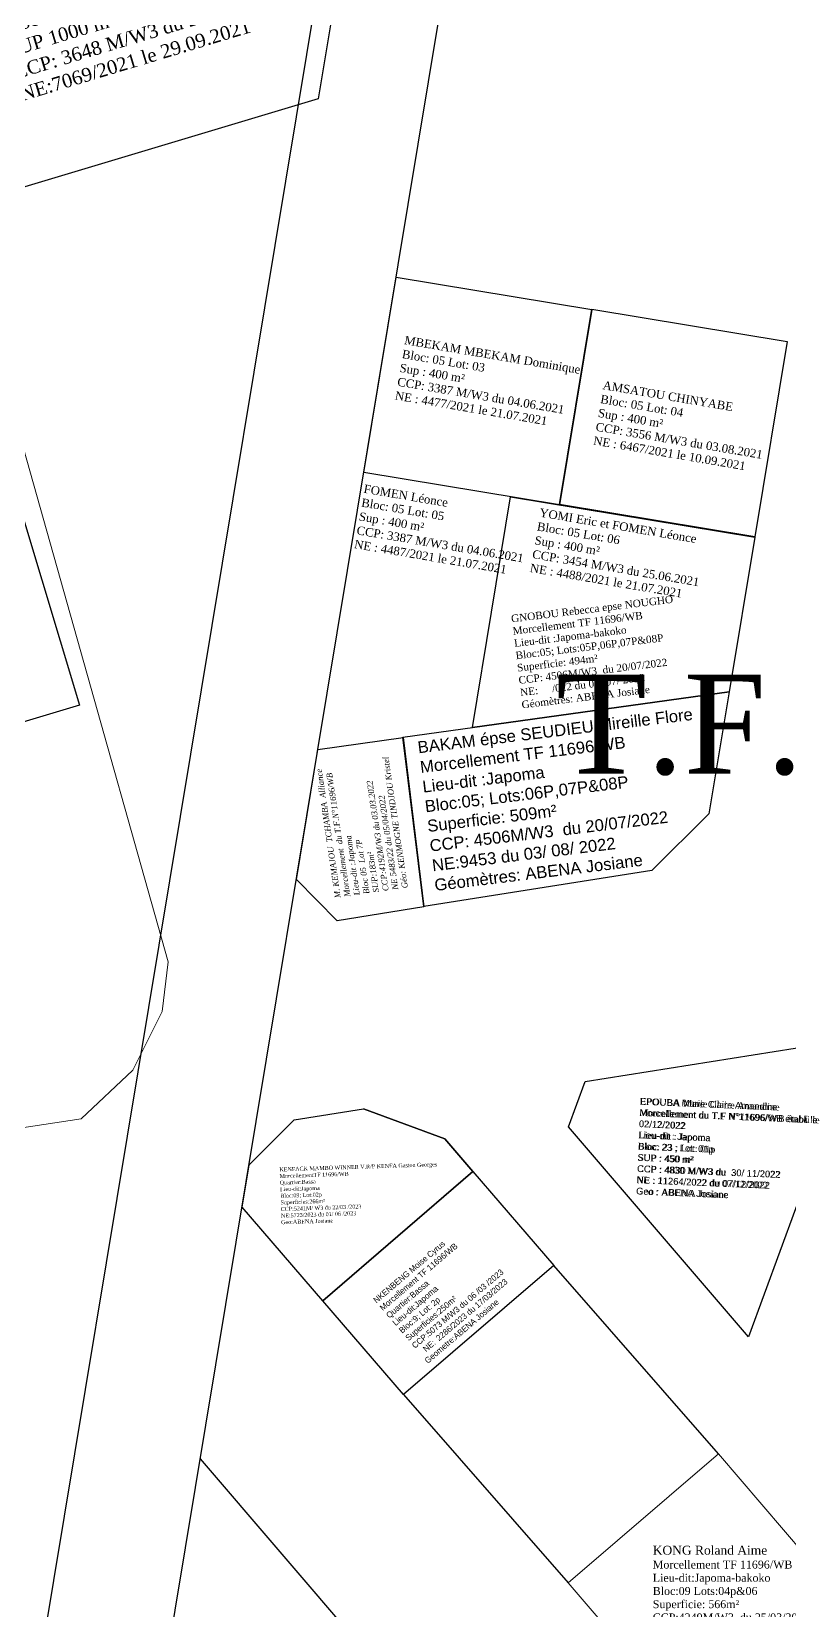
# Model space of a CAD drawing. Header units: millimetres. Extents: x 587399 to 927168, y 438565 to 1444955.
# Drawn here: x 591579.9 to 591656.4, y 444952.6 to 445112 of the extents above; entities that cross this region are included whole.
import ezdxf

# ---------------------------------------------------------------- set-up
doc = ezdxf.new("R2010")
doc.units = ezdxf.units.MM
doc.header["$LTSCALE"] = 2
for name, color, linetype, lineweight in [('Dossiers rejetés', 1, 'Continuous', 30), ('MAJ APRES LE 13.01.2023', 222, 'Continuous', 30), ('Roads_others', 24, 'Continuous', 9)]:
    doc.layers.add(name, color=color, linetype=linetype, lineweight=lineweight)
for name, color, linetype in [('end maj 26 02 2021', 7, 'Continuous'), ('MAJ JUILLET 2021', 7, 'Continuous'), ('MAJ SEP 2021', 7, 'Continuous'), ('Parcelle MAJ', 6, 'Continuous')]:
    doc.layers.add(name, color=color, linetype=linetype)
doc.styles.get("Standard").update_dxf_attribs({"font": 'arial.ttf'})
doc.styles.add('STYLE3', font='tt0012m_.ttf', dxfattribs={"height": 13})
doc.styles.add('Times 1.0', font='times.ttf', dxfattribs={"width": 0.99, "height": 1})

msp = doc.modelspace()

# ---------------------------------------------------------------- linework, layer by layer
for p, q in [((591649.241, 444968.415), (591632.62, 444987.449)), ((591617.464, 444974.402), (591634.06, 444955.394)), ((591642.185, 444915.2), (591596.953, 444967.937))]:
    msp.add_line(p, q)
at = {"flags": 128}
for points in [[(591628.261, 445065.048), (591652.917, 445060.964), (591650.322, 445045.345), (591624.406, 445041.741)], [(591628.261, 445065.048), (591652.917, 445060.964), (591650.322, 445045.345), (591624.406, 445041.741)], [(591650.322, 445045.345), (591648.282, 445033.045), (591642.522, 445027.325), (591619.512, 445023.675), (591617.392, 445040.765)], [(591650.322, 445045.345), (591648.282, 445033.045), (591642.522, 445027.325), (591619.512, 445023.675), (591617.392, 445040.765)], [(591663.327, 445010.376), (591652.257, 444980.256), (591634.099, 445001.43), (591635.783, 445006.008)]]:
    msp.add_lwpolyline(points, close=True, dxfattribs=at)
at = {"color": 3, "flags": 128}
msp.add_lwpolyline([(591624.406, 445041.741), (591650.322, 445045.345)], dxfattribs=at)
msp.add_lwpolyline([(591624.406, 445041.741), (591650.322, 445045.345)], dxfattribs=at)
at = {"color": 5, "flags": 128}
msp.add_lwpolyline([(591617.405, 445040.732), (591619.52, 445023.642), (591610.77, 445022.254), (591606.649, 445026.404), (591608.825, 445039.539)], close=True, dxfattribs=at)
msp.add_lwpolyline([(591617.405, 445040.732), (591619.52, 445023.642), (591610.77, 445022.254), (591606.649, 445026.404), (591608.825, 445039.539)], close=True, dxfattribs=at)
at = {"color": 5, "lineweight": 13, "flags": 128}
msp.add_lwpolyline([(591649.241, 444968.415), (591660.19, 444955.648), (591662.2, 444947.01), (591657.367, 444928.221), (591634.06, 444955.394)], close=True, dxfattribs=at)
msp.add_lwpolyline([(591649.241, 444968.415), (591660.19, 444955.648), (591662.2, 444947.01), (591657.367, 444928.221), (591634.06, 444955.394)], close=True, dxfattribs=at)
at = {"layer": 'Dossiers rejetés', "lineweight": 30, "flags": 128}
msp.add_lwpolyline([(591265.136, 445455.647), (591292.014, 445408.277), (591304.987, 445380.749), (591335.978, 445347.262), (591370.521, 445264.526), (591591.499, 445304.44), (591608.749, 445116.241), (591578.944, 444936.369), (591522.003, 444915.223), (591436.947, 444877.41), (591441.096, 444822.125), (591469.757, 444754.412), (591425.908, 444675.656), (591370.164, 444592.699), (591273.017, 444517.158), (591262.763, 444510.846), (591206.464, 444602.089), (591101.464, 444952.089), (591061.464, 445040.089), (590953.466, 445042.089), (590953.074, 445075.007), (590860.574, 445152.399), (590846.464, 445261.089), (591098.464, 445350.089)], close=True, dxfattribs=at)
at = {"layer": 'end maj 26 02 2021', "color": 6, "linetype": 'ByBlock', "lineweight": -3, "ltscale": 0.0014, "flags": 128}
msp.add_lwpolyline([(591590.351, 444928.084), (591620.988, 445113.034), (591611.235, 445115.312), (591602.477, 445210.868), (591597.767, 445262.868), (591632.827, 445254.038), (591645.877, 445275.468), (591709.737, 445272.638), (591716.057, 445274.938), (591724.857, 445278.128), (591811.027, 445267.418), (591837.467, 445209.228), (591867.677, 445107.988), (591867.675, 445071.204), (591770.073, 444989.463), (591737.168, 444905.939)], dxfattribs=at)
msp.add_lwpolyline([(591590.351, 444928.084), (591620.988, 445113.034), (591611.235, 445115.312), (591602.477, 445210.868), (591597.767, 445262.868), (591632.827, 445254.038), (591645.877, 445275.468), (591709.737, 445272.638), (591716.057, 445274.938), (591724.857, 445278.128), (591811.027, 445267.418), (591837.467, 445209.228), (591867.677, 445107.988), (591867.675, 445071.204), (591770.073, 444989.463), (591737.168, 444905.939)], dxfattribs=at)
msp.add_lwpolyline([(591590.351, 444928.084), (591620.988, 445113.034), (591611.235, 445115.312), (591602.477, 445210.868), (591597.767, 445262.868), (591632.827, 445254.038), (591645.877, 445275.468), (591709.737, 445272.638), (591716.057, 445274.938), (591724.857, 445278.128), (591811.027, 445267.418), (591837.467, 445209.228), (591867.677, 445107.988), (591867.675, 445071.204), (591770.073, 444989.463), (591737.168, 444905.939)], dxfattribs=at)
msp.add_lwpolyline([(591590.351, 444928.084), (591620.988, 445113.034), (591611.235, 445115.312), (591602.477, 445210.868), (591597.767, 445262.868), (591632.827, 445254.038), (591645.877, 445275.468), (591709.737, 445272.638), (591716.057, 445274.938), (591724.857, 445278.128), (591811.027, 445267.418), (591837.467, 445209.228), (591867.677, 445107.988), (591867.675, 445071.204), (591770.073, 444989.463), (591737.168, 444905.939)], dxfattribs=at)
at = {"layer": 'end maj 26 02 2021', "color": 150, "lineweight": -3, "flags": 128}
msp.add_lwpolyline([(591579, 445063.16), (591584.75, 445044.01), (591556.02, 445035.39), (591550.27, 445054.54)], close=True, dxfattribs=at)
msp.add_lwpolyline([(591579, 445063.16), (591584.75, 445044.01), (591556.02, 445035.39), (591550.27, 445054.54)], close=True, dxfattribs=at)
msp.add_lwpolyline([(591579, 445063.16), (591584.75, 445044.01), (591556.02, 445035.39), (591550.27, 445054.54)], close=True, dxfattribs=at)
msp.add_lwpolyline([(591579, 445063.16), (591584.75, 445044.01), (591556.02, 445035.39), (591550.27, 445054.54)], close=True, dxfattribs=at)
at = {"layer": 'end maj 26 02 2021', "color": 150}
msp.add_lwpolyline([(591578.998, 445063.166), (591584.748, 445044.006), (591556.008, 445035.386)], dxfattribs=at)
msp.add_lwpolyline([(591578.998, 445063.166), (591584.748, 445044.006), (591556.008, 445035.386)], dxfattribs=at)
msp.add_lwpolyline([(591578.998, 445063.166), (591584.748, 445044.006), (591556.008, 445035.386)], dxfattribs=at)
msp.add_lwpolyline([(591578.998, 445063.166), (591584.748, 445044.006), (591556.008, 445035.386)], dxfattribs=at)
at = {"layer": 'MAJ APRES LE 13.01.2023', "color": 232, "lineweight": 30, "flags": 128}
msp.add_lwpolyline([(591606.437, 445002.143), (591613.423, 445003.251), (591621.616, 445000.239), (591624.464, 444996.923), (591609.308, 444983.876), (591601.168, 444993.334), (591601.877, 444997.61)], close=True, dxfattribs=at)
for points in [[(591606.437, 445002.143), (591613.423, 445003.251)], [(591621.616, 445000.239), (591613.423, 445003.251)], [(591624.464, 444996.923), (591621.616, 445000.239)], [(591609.308, 444983.876), (591624.464, 444996.923)]]:
    msp.add_lwpolyline(points, dxfattribs=at)
at = {"layer": 'MAJ APRES LE 13.01.2023', "flags": 128}
msp.add_lwpolyline([(591624.464, 444996.923), (591632.62, 444987.449), (591617.464, 444974.402), (591609.308, 444983.876)], close=True, dxfattribs=at)
at = {"layer": 'MAJ JUILLET 2021', "flags": 128}
msp.add_lwpolyline([(591616.73, 445087.23), (591636.46, 445083.97), (591633.19, 445064.24), (591613.46, 445067.5)], close=True, dxfattribs=at)
msp.add_lwpolyline([(591616.73, 445087.23), (591636.46, 445083.97), (591633.19, 445064.24), (591613.46, 445067.5)], close=True, dxfattribs=at)
at = {"layer": 'MAJ SEP 2021', "flags": 128}
msp.add_lwpolyline([(591596.37, 445132.418), (591610.657, 445116.168), (591608.846, 445105.227), (591577.547, 445095.83), (591569.03, 445124.209)], close=True, dxfattribs=at)
msp.add_lwpolyline([(591596.37, 445132.418), (591610.657, 445116.168), (591608.846, 445105.227), (591577.547, 445095.83), (591569.03, 445124.209)], close=True, dxfattribs=at)
at = {"layer": 'MAJ SEP 2021', "color": 6, "lineweight": -3, "flags": 128}
msp.add_lwpolyline([(591636.453, 445084.002), (591656.185, 445080.734), (591652.916, 445061.002), (591633.185, 445064.271)], close=True, dxfattribs=at)
msp.add_lwpolyline([(591636.453, 445084.002), (591656.185, 445080.734), (591652.916, 445061.002), (591633.185, 445064.271)], close=True, dxfattribs=at)
at = {"layer": 'Parcelle MAJ', "color": 6, "lineweight": 30, "flags": 128}
msp.add_lwpolyline([(591663.327, 445010.376), (591652.257, 444980.256), (591634.099, 445001.43), (591635.783, 445006.008)], close=True, dxfattribs=at)
at = {"layer": 'Roads_others'}
for points in [[(591554.247, 445158.116), (591593.699, 445018.104), (591593.104, 445013.073), (591590.135, 445007.156), (591584.934, 445002.265)], [(591105.327, 444919.258), (591124.814, 444926.231), (591156.369, 444932.475), (591167.09, 444935.139), (591184.527, 444938.119), (591195.516, 444939.468), (591239.286, 444942.762), (591254.769, 444945.586), (591326.059, 444959.487), (591391.566, 444972.786), (591460.54, 444983.302), (591527.515, 444993.518), (591584.934, 445002.265)]]:
    msp.add_lwpolyline(points, dxfattribs=at)

# ---------------------------------------------------------------- texts
at = {"attachment_point": 1, "rotation": 6.95516}
for s, insert, char_height in [('{\\fTimes New Roman|b0|i0|c0|p18;GNOBOU Rebecca epse NOUGHO\\P\\C1;Morcellement TF 11696/WB\\P\\C256;Lieu-dit :Japoma-bakoko\\PBloc:05; Lots:05P,06P,07P&08P\\PSuperficie: 494m²\\PCCP: 4506M/W3  du 20/07/2022\\PNE:     /022 du 07/ 07/ 2022\\PGéomètres: ABENA Josiane}', (591628.27, 445053.108), 0.75), ('BAKAM épse SEUDIEU Mireille Flore\\P{\\C1;Morcellement TF 11696/WB\\P}Lieu-dit :Japoma\\PBloc:05; Lots:06P,07P&08P\\PSuperficie: 509m²\\PCCP: 4506M/W3  du 20/07/2022\\PNE:9453 du 03/ 08/ 2022\\PGéomètres: ABENA Josiane', (591618.814, 445040.337), 1.2)]:
    msp.add_mtext_dynamic_manual_height_columns(s, width=38.63325, gutter_width=12.5, heights=[0], dxfattribs=dict(at, insert=insert, char_height=char_height))
at = {"color": 7, "insert": (591610.543, 445024.477), "char_height": 0.58685, "width": 37.06224, "attachment_point": 1, "rotation": 98.4214}
msp.add_mtext('{\\fTimes New Roman|b0|i1|c0|p18;M. KEMAJOU  TCHAMBA  Alliance\\P\\C1;Morcellement  du T.F.N°11696/WB\\P\\C7;Lieu-dit :Japoma\\PBloc 05  Lot 7P\\PSUP:183m²\\PCCP:4192M/W3 du 03.03.2022\\PNE 5483/22 du 05/04/2022\\P\\C0;Géo: KENMOGNE TINDJOU Kristel}', dxfattribs=at)
msp.add_mtext('{\\fTimes New Roman|b0|i1|c0|p18;M. KEMAJOU  TCHAMBA  Alliance\\P\\C1;Morcellement  du T.F.N°11696/WB\\P\\C7;Lieu-dit :Japoma\\PBloc 05  Lot 7P\\PSUP:183m²\\PCCP:4192M/W3 du 03.03.2022\\PNE 5483/22 du 05/04/2022\\P\\C0;Géo: KENMOGNE TINDJOU Kristel}', dxfattribs=at)
at = {"color": 3, "insert": (591641.326, 445004.359), "char_height": 0.6795, "width": 18.61483, "attachment_point": 1, "rotation": 357.59654}
for s in ['{\\fTimes New Roman|b0|i0|c0|p18;EPOUBA Marie Claire Amandine \\P\\C1;Morcellement du T.F N°11696/WB établi le 02/12/2022 \\P\\C256;Lieu-dit : Japoma\\PBloc: 23 ; Lot: 01p\\PSUP : 450 m²\\PCCP : 4830 M/W3 du  30/ 11/2022\\PNE : 11264/2022 du 07/12/2022\\P\\C1;Geo : ABENA Josiane}', '{\\C7;EPOUBA Marie Claire Amandine }\\P{\\C1;Morcellement du T.F N°11696/WB établi le 02/12/2022 \\P\\C256;Lieu-dit : Japoma\\PBloc: 23 ; Lot: 01p\\PSUP : 450 m²\\PCCP : 4830 M/W3 du  30/ 11/2022\\PNE : 11264/2022 du 07/12/2022\\P\\C1;Geo : ABENA Josiane}']:
    msp.add_mtext(s, dxfattribs=at)
at = {"insert": (591642.606, 444959.15), "char_height": 0.8, "attachment_point": 1}
msp.add_mtext_dynamic_manual_height_columns('{\\fTimes New Roman|b0|i0|c0|p18;\\H1.125x;KONG Roland Aime \\H0.88889x;\\P\\C1;Morcellement TF 11696/WB\\P\\C256;Lieu-dit:Japoma-bakoko\\PBloc:09 Lots:04p&06\\PSuperficie: 566m²\\PCCP:4249M/W3  du 25/03/2022\\P{\\W2.70898; }NE:{\\W1.68358; }5717 /022 du 05 /04 /2022\\PGeometre:ABENA Josiane}', width=25.02909, gutter_width=12.5, heights=[0], dxfattribs=at)
msp.add_mtext_dynamic_manual_height_columns('{\\fTimes New Roman|b0|i0|c0|p18;\\H1.125x;KONG Roland Aime \\H0.88889x;\\P\\C1;Morcellement TF 11696/WB\\P\\C256;Lieu-dit:Japoma-bakoko\\PBloc:09 Lots:04p&06\\PSuperficie: 566m²\\PCCP:4249M/W3  du 25/03/2022\\P{\\W2.70898; }NE:{\\W1.68358; }5717 /022 du 05 /04 /2022\\PGeometre:ABENA Josiane}', width=25.02909, gutter_width=12.5, heights=[0], dxfattribs=at)
at = {"layer": 'end maj 26 02 2021', "color": 150, "linetype": 'ByBlock', "lineweight": -3, "ltscale": 0.0014, "insert": (591632.857, 445047.093), "char_height": 10, "width": 77.23188, "attachment_point": 1, "style": 'Times 1.0'}
msp.add_mtext('{\\fTimes New Roman|b0|i0|c186|p18;\\C1;T.F.N°11696/W\\fTimes New Roman|b0|i0|c0|p18;B}', dxfattribs=at)
msp.add_mtext('{\\fTimes New Roman|b0|i0|c186|p18;\\C1;T.F.N°11696/W\\fTimes New Roman|b0|i0|c0|p18;B}', dxfattribs=at)
msp.add_mtext('{\\fTimes New Roman|b0|i0|c186|p18;\\C1;T.F.N°11696/W\\fTimes New Roman|b0|i0|c0|p18;B}', dxfattribs=at)
msp.add_mtext('{\\fTimes New Roman|b0|i0|c186|p18;\\C1;T.F.N°11696/W\\fTimes New Roman|b0|i0|c0|p18;B}', dxfattribs=at)
at = {"layer": 'MAJ APRES LE 13.01.2023', "color": 232, "lineweight": 30, "insert": (591604.923, 444997.339), "char_height": 0.4, "width": 16.47161, "attachment_point": 1, "rotation": 1.88549, "style": 'STYLE3'}
msp.add_mtext('{\\fTimes New Roman|b0|i0|c0|p18;KENFACK MAMBO WINNER V.R/P KENFA Gaston Georges\\P\\A1;\\C1;MorcellementTF 11696/WB\\P\\C0;Quartier:Bassa\\PLieu-dit:Japoma\\PBloc:09; Lot:02p\\PSuperficies:266m²\\PCCP:5241M/ W3 du 22/03 /2023\\PNE:5723/2023 du 01/ 06 /2023\\P\\C1;Geo:ABENA Josiane}', dxfattribs=at)
at = {"layer": 'MAJ APRES LE 13.01.2023', "insert": (591614.333, 444984.059), "char_height": 0.6, "width": 18.19305, "attachment_point": 1, "rotation": 40.32984, "style": 'STYLE3'}
msp.add_mtext('\\A1;NKENBENG Moise Cyrus\\P{\\C1;Morcellement TF 11696/WB\\P\\C0;Quartier:Bassa\\PLieu-dit:Japoma\\PBloc:9; Lot: 2p\\PSuperficies:250m²\\PCCP:5073 M/W3 du 06 /03 /2023\\P{\\W2.82812; }NE:{\\W1.70898; }2286/2023 du 17/03/2023\\P\\C1;Geometre:ABENA Josiane}', dxfattribs=at)
at = {"layer": 'MAJ JUILLET 2021', "char_height": 0.80793, "attachment_point": 1, "rotation": 350.36443}
for s, insert in [('{\\fTimes New Roman|b0|i0|c0|p18;\\H1.053x;MBEKAM MBEKAM Dominique \\PBloc: 05 Lot: 03\\PSup : 400 m²\\PCCP: 3387 M/W3 du 04.06.2021\\PNE : 4477/2021 le 21.07.2021}', (591617.634, 445081.304)), ('{\\fTimes New Roman|b0|i0|c0|p18;\\H1.053x;MBEKAM MBEKAM Dominique \\PBloc: 05 Lot: 03\\PSup : 400 m²\\PCCP: 3387 M/W3 du 04.06.2021\\PNE : 4477/2021 le 21.07.2021}', (591617.634, 445081.304)), ('{\\fTimes New Roman|b0|i0|c0|p18;\\H1.053x;AMSATOU CHINYABE  \\PBloc: 05 Lot: 04\\PSup : 400 m²\\PCCP: 3556 M/W3 du 03.08.2021\\PNE : 6467/2021 le 10.09.2021}', (591637.652, 445076.758)), ('{\\fTimes New Roman|b0|i0|c0|p18;\\H1.053x;AMSATOU CHINYABE  \\PBloc: 05 Lot: 04\\PSup : 400 m²\\PCCP: 3556 M/W3 du 03.08.2021\\PNE : 6467/2021 le 10.09.2021}', (591637.652, 445076.758)), ('{\\fTimes New Roman|b0|i0|c0|p18;\\H1.053x;FOMEN Léonce  \\PBloc: 05 Lot: 05\\PSup : 400 m²\\PCCP: 3387 M/W3 du 04.06.2021\\PNE : 4487/2021 le 21.07.2021}', (591613.528, 445066.305)), ('{\\fTimes New Roman|b0|i0|c0|p18;\\H1.053x;YOMI Eric et FOMEN Léonce  \\PBloc: 05 Lot: 06\\PSup : 400 m²\\PCCP: 3454 M/W3 du 25.06.2021\\PNE : 4488/2021 le 21.07.2021}', (591631.255, 445063.896))]:
    msp.add_mtext(s, dxfattribs=dict(at, insert=insert))
at = {"layer": 'MAJ SEP 2021', "insert": (591575.283, 445117.317), "char_height": 1.37935, "width": 27.04268, "attachment_point": 1, "rotation": 16.75261}
msp.add_mtext('\\A1;{\\fTimes New Roman|b0|i0|c0|p18;SIEKOUE Mauriceau\\PMorcellement du TF 13215/W\\PBloc: 112C Lots: 1p, 2 et 3p}\\P{\\fTimes New Roman|b0|i0|c0|p18;SUP 1000 m²\\PCCP: 3648 M/W3 du 28.09.2021\\PNE:7069/2021 le 29.09.2021}', dxfattribs=at)
msp.add_mtext('\\A1;{\\fTimes New Roman|b0|i0|c0|p18;SIEKOUE Mauriceau\\PMorcellement du TF 13215/W\\PBloc: 112C Lots: 1p, 2 et 3p}\\P{\\fTimes New Roman|b0|i0|c0|p18;SUP 1000 m²\\PCCP: 3648 M/W3 du 28.09.2021\\PNE:7069/2021 le 29.09.2021}', dxfattribs=at)

doc.saveas('drawing.dxf')
